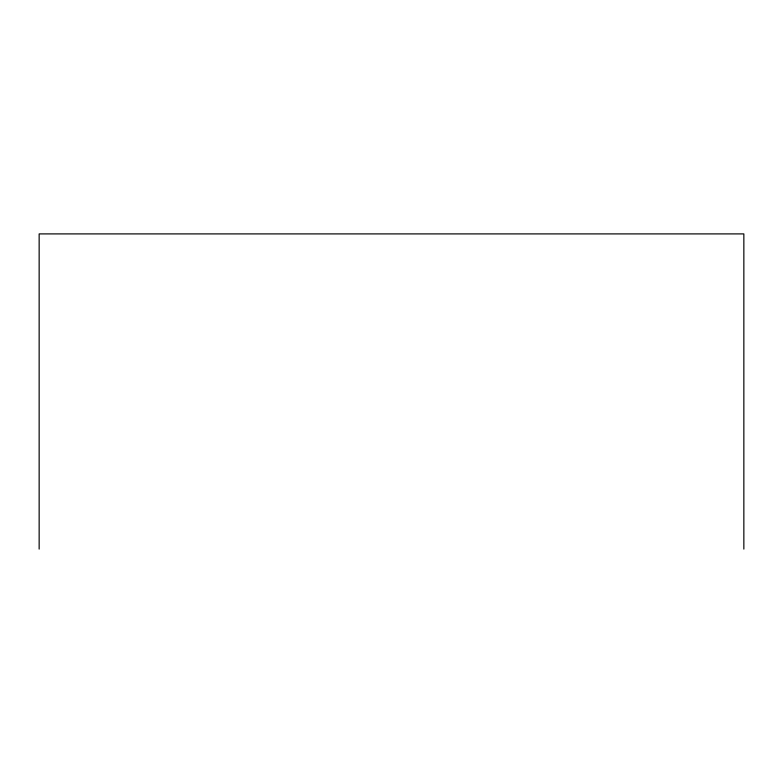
<?xml version="1.0" encoding="UTF-8"?>
<svg xmlns="http://www.w3.org/2000/svg" width="783" height="783" viewBox="0 0 783 783"><rect width="100%" height="100%" fill="white"/><g stroke="black" fill="none" stroke-linecap="round" stroke-linejoin="round"><path stroke-width="1.17" d="M743.85 549.098L743.85 233.902L39.15 233.902L39.15 549.098"/></g></svg>
